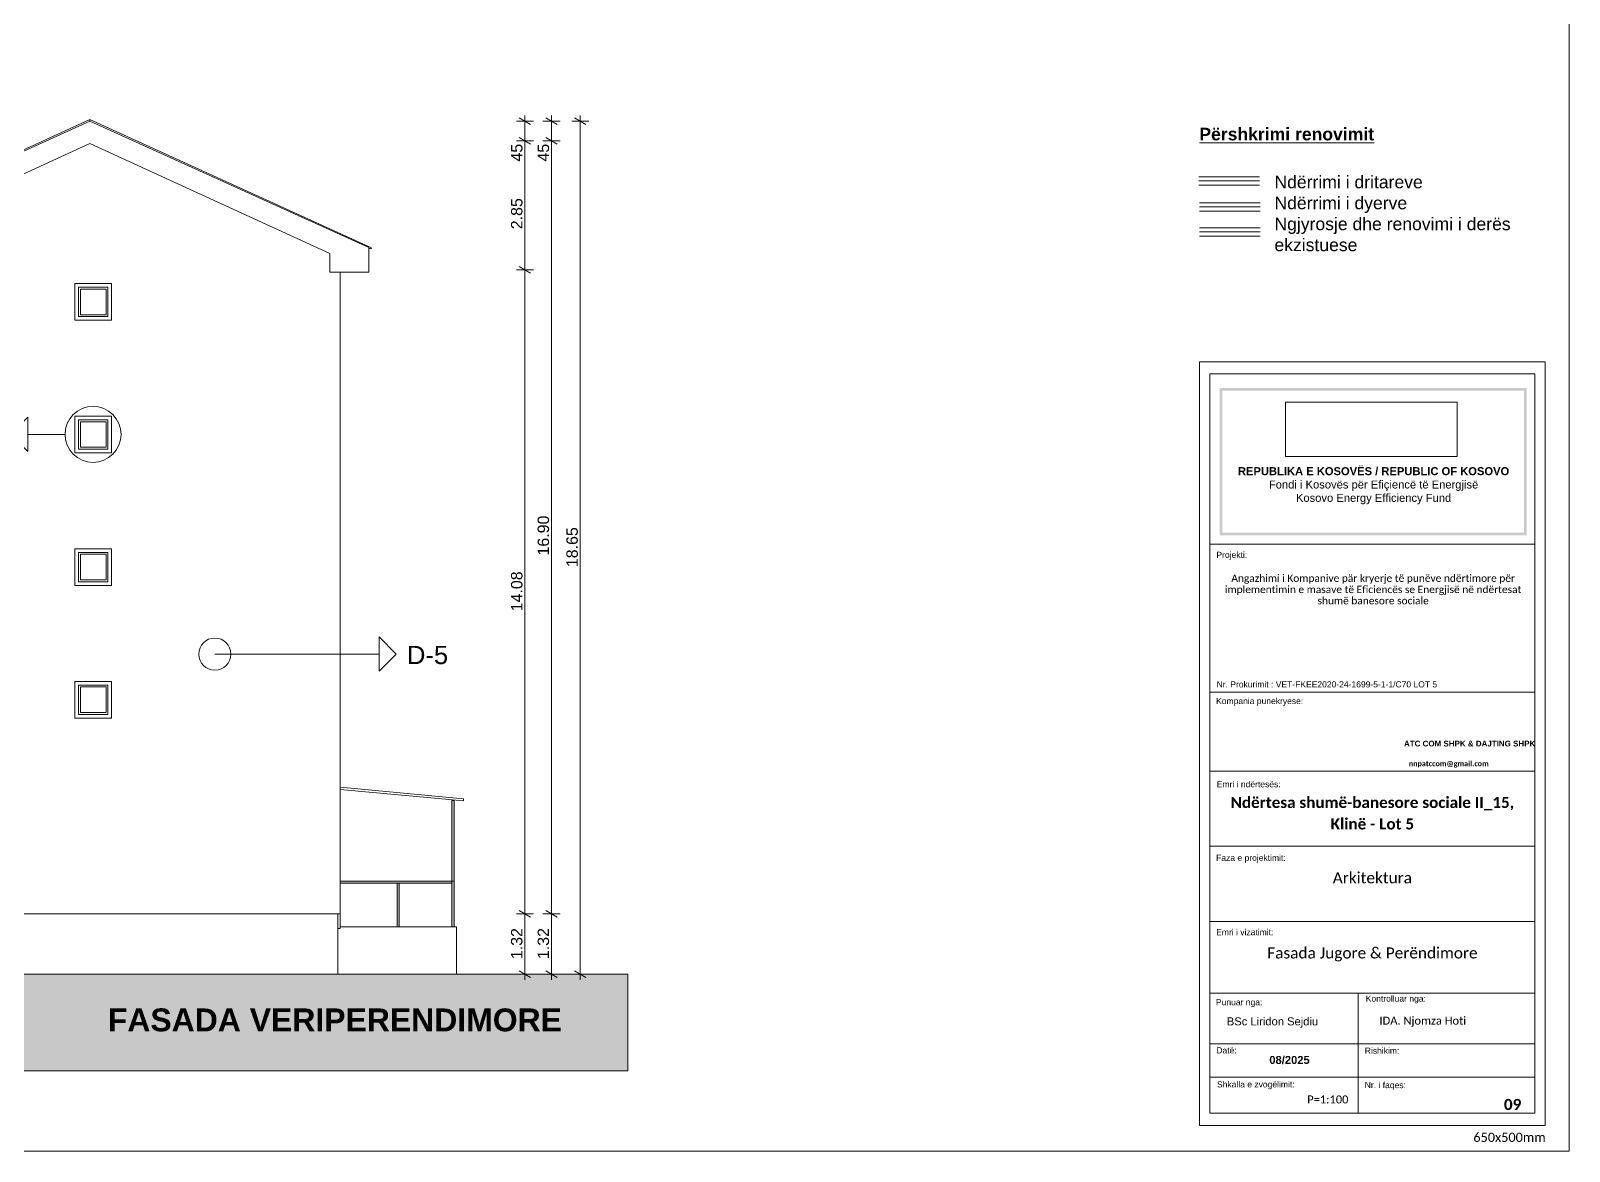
# Model space of a CAD drawing. Header units: feet. Extents: x 2791058 to 2855058, y -67651 to -18651.
# Drawn here: x 2821404 to 2855058, y -67651 to -43151 of the extents above; entities that cross this region are included whole.
import ezdxf

# ---------------------------------------------------------------- set-up
doc = ezdxf.new("R2010")
doc.units = ezdxf.units.FT
doc.header["$MEASUREMENT"] = 0
doc.header["$XCLIPFRAME"] = 0
doc.linetypes.add('Hidden Line', pattern=[195.611112, 141.111112, -54.5])
for name, color, linetype, lineweight in [('2D Drafting - General_Pen_No__1', 7, 'Continuous', 0), ('Annotation - Text_Pen_No__1', 7, 'Continuous', 0), ('Annotation - Text_Pen_No__20', 1, 'Continuous', 0), ('Dimensioning - General_Pen_No__1', 7, 'Continuous', 0), ('Dimensioning - General_Pen_No__41', 7, 'Continuous', 0), ('Lines_Pen_No__20', 1, 'Continuous', 0), ('Shell - Roof_Pen_No__1', 7, 'Continuous', 0), ('Shell - Roof_Pen_No__20', 1, 'Continuous', 0), ('Shell - Roof_Pen_No__21', 7, 'Continuous', 0), ('Structural - Bearing_Pen_No__11', 171, 'Continuous', 0), ('Structural - Bearing_Pen_No__20', 1, 'Continuous', 0), ('Structural - Bearing_Pen_No__60', 230, 'Continuous', 0), ('Text blocks_Pen_No__1', 7, 'Continuous', 0)]:
    doc.layers.add(name, color=color, linetype=linetype, lineweight=lineweight)
for name, color, linetype, lineweight, true_color in [('2D Drafting - General_Pen_No__61', 7, 'Continuous', 0, 0x6a6a6a), ('Annotation - Text_Pen_No__61', 7, 'Continuous', 0, 0x6a6a6a), ('Shell - Roof_Pen_No__61', 7, 'Continuous', 0, 0x6a6a6a), ('Structural - Bearing_Pen_No__61', 7, 'Continuous', 0, 0x6a6a6a), ('Structural - Bearing_Pen_No__86', 7, 'Continuous', 0, 0x5555ff)]:
    doc.layers.add(name, color=color, linetype=linetype, lineweight=lineweight, true_color=true_color)
for name, color, linetype in [('Dimensioning - General', 7, 'Continuous'), ('Drawing & Figure', 7, 'Continuous'), ('Shell - Roof', 7, 'Continuous')]:
    doc.layers.add(name, color=color, linetype=linetype)
doc.styles.add('GENERATED_STYLE_1', font='arial.ttf')
doc.styles.add('GENERATED_STYLE_2', font='calibrib.ttf')
doc.styles.add('GENERATED_STYLE_3', font='calibri.ttf')
doc.styles.add('GENERATED_STYLE_4', font='arialbd.ttf')
doc.styles.add('GENERATED_STYLE_5', font='calibril.ttf')
doc.styles.add('GENERATED_STYLE_6', font='ARIALUNI.TTF')
doc.dimstyles.new('GENERATED_STYLE__1', dxfattribs={"dimtxt": 250, "dimasz": 190, "dimexe": 0.18, "dimexo": 3, "dimgap": 0.09, "dimtad": 1, "dimlfac": 0.001, "dimzin": 0, "dimdsep": 46, "dimtxsty": 'GENERATED_STYLE_1', "dimblk": 'ARROWHEAD_2', "dimblk1": 'ARROWHEAD_2', "dimblk2": 'ARROWHEAD_2', "dimcen": 0.09, "dimclrd": 7, "dimclre": 7, "dimclrt": 7, "dimadec": 0, "dimazin": 0, "dimtfac": 1, "dimtdec": 4, "dimtmove": 0, "dimatfit": 3, "dimfxl": 1, "dimtolj": 1, "dimtzin": 0, "dimarcsym": 0})
picture_1 = doc.add_image_def('image1.png', size_in_pixel=(354, 134))

# ---------------------------------------------------------------- blocks, each defined once
blk = doc.blocks.new('*D9', base_point=(2247654, -76425))
at = {"layer": 'Dimensioning - General_Pen_No__1', "color": 7, "linetype": 'Continuous', "lineweight": 0, "transparency": 16777216}
for p, q in [((2832401, -62459), (2832026, -62459)), ((2832088, -62387), (2832338, -62531)), ((2832213, -63779), (2832213, -62459)), ((2832401, -63779), (2832026, -63779)), ((2832088, -63706), (2832338, -63851)), ((2832213, -63901), (2832213, -63779))]:
    blk.add_line(p, q, dxfattribs=at)
at = {"layer": 'Dimensioning - General_Pen_No__1', "color": 7, "lineweight": 0, "transparency": 16777216, "insert": (2832163, -63451), "char_height": 250, "attachment_point": 7, "rotation": 90, "style": 'GENERATED_STYLE_1'}
blk.add_mtext('\\A1;1.32', dxfattribs=at)
blk = doc.blocks.new('ARROWHEAD_2')
at = {"color": 0, "linetype": 'Continuous', "lineweight": 0}
for p, q in [((0, 0), (-1, 0)), ((-0.38, -0.66), (0.38, 0.66))]:
    blk.add_line(p, q, dxfattribs=at)
blk = doc.blocks.new('*D11', base_point=(2247654, -76425))
at = {"layer": 'Dimensioning - General_Pen_No__1', "color": 7, "linetype": 'Continuous', "lineweight": 0, "transparency": 16777216}
for p, q in [((2832401, -48379), (2832026, -48379)), ((2832088, -48307), (2832338, -48451)), ((2832213, -62459), (2832213, -48379)), ((2832401, -62459), (2832026, -62459)), ((2832088, -62387), (2832338, -62531))]:
    blk.add_line(p, q, dxfattribs=at)
at = {"layer": 'Dimensioning - General_Pen_No__1', "color": 7, "lineweight": 0, "transparency": 16777216, "insert": (2832163, -55846), "char_height": 250, "attachment_point": 7, "rotation": 90, "style": 'GENERATED_STYLE_1'}
blk.add_mtext('\\A1;14.08', dxfattribs=at)
blk = doc.blocks.new('*D12', base_point=(2247654, -76425))
at = {"layer": 'Dimensioning - General_Pen_No__1', "color": 7, "linetype": 'Continuous', "lineweight": 0, "transparency": 16777216}
for p, q in [((2832401, -45559), (2832026, -45559)), ((2832088, -45487), (2832338, -45631)), ((2832213, -48379), (2832213, -45559)), ((2832401, -48379), (2832026, -48379)), ((2832088, -48307), (2832338, -48451))]:
    blk.add_line(p, q, dxfattribs=at)
at = {"layer": 'Dimensioning - General_Pen_No__1', "color": 7, "lineweight": 0, "transparency": 16777216, "char_height": 250, "attachment_point": 7, "rotation": 90, "style": 'GENERATED_STYLE_1'}
for s, insert in [('\\A1;45', (2832163, -46011)), ('\\A1;2.85', (2832163, -47491))]:
    blk.add_mtext(s, dxfattribs=dict(at, insert=insert))
blk = doc.blocks.new('*D13', base_point=(2247654, -76425))
at = {"layer": 'Dimensioning - General_Pen_No__1', "color": 7, "linetype": 'Continuous', "lineweight": 0, "transparency": 16777216}
for p, q in [((2832338, -45199), (2832088, -45054)), ((2832213, -45127), (2832213, -45004)), ((2832401, -45127), (2832026, -45127)), ((2832213, -45559), (2832213, -45127)), ((2832401, -45559), (2832026, -45559)), ((2832088, -45487), (2832338, -45631))]:
    blk.add_line(p, q, dxfattribs=at)
blk = doc.blocks.new('*D14', base_point=(2247654, -76425))
at = {"layer": 'Dimensioning - General_Pen_No__1', "color": 7, "linetype": 'Continuous', "lineweight": 0, "transparency": 16777216}
for p, q in [((2832983, -62459), (2832608, -62459)), ((2832670, -62387), (2832920, -62531)), ((2832795, -63779), (2832795, -62459)), ((2832983, -63779), (2832608, -63779)), ((2832670, -63706), (2832920, -63851)), ((2832795, -63901), (2832795, -63779))]:
    blk.add_line(p, q, dxfattribs=at)
at = {"layer": 'Dimensioning - General_Pen_No__1', "color": 7, "lineweight": 0, "transparency": 16777216, "insert": (2832745, -63451), "char_height": 250, "attachment_point": 7, "rotation": 90, "style": 'GENERATED_STYLE_1'}
blk.add_mtext('\\A1;1.32', dxfattribs=at)
blk = doc.blocks.new('*D15', base_point=(2247654, -76425))
at = {"layer": 'Dimensioning - General_Pen_No__1', "color": 7, "linetype": 'Continuous', "lineweight": 0, "transparency": 16777216}
for p, q in [((2832983, -45559), (2832608, -45559)), ((2832670, -45487), (2832920, -45631)), ((2832795, -62459), (2832795, -45559)), ((2832983, -62459), (2832608, -62459)), ((2832670, -62387), (2832920, -62531))]:
    blk.add_line(p, q, dxfattribs=at)
at = {"layer": 'Dimensioning - General_Pen_No__1', "color": 7, "lineweight": 0, "transparency": 16777216, "char_height": 250, "attachment_point": 7, "rotation": 90, "style": 'GENERATED_STYLE_1'}
for s, insert in [('\\A1;45', (2832745, -46011)), ('\\A1;16.90', (2832745, -54626))]:
    blk.add_mtext(s, dxfattribs=dict(at, insert=insert))
blk = doc.blocks.new('*D16', base_point=(2247654, -76425))
at = {"layer": 'Dimensioning - General_Pen_No__1', "color": 7, "linetype": 'Continuous', "lineweight": 0, "transparency": 16777216}
for p, q in [((2832920, -45199), (2832670, -45054)), ((2832795, -45127), (2832795, -45004)), ((2832983, -45127), (2832608, -45127)), ((2832795, -45559), (2832795, -45127)), ((2832983, -45559), (2832608, -45559)), ((2832670, -45487), (2832920, -45631))]:
    blk.add_line(p, q, dxfattribs=at)
blk = doc.blocks.new('*D17', base_point=(2247654, -76425))
at = {"layer": 'Dimensioning - General_Pen_No__1', "color": 7, "linetype": 'Continuous', "lineweight": 0, "transparency": 16777216}
for p, q in [((2833549, -45199), (2833299, -45054)), ((2833424, -45127), (2833424, -45004)), ((2833612, -45127), (2833237, -45127)), ((2833424, -63779), (2833424, -45127)), ((2833612, -63779), (2833237, -63779)), ((2833299, -63706), (2833549, -63851)), ((2833424, -63901), (2833424, -63779))]:
    blk.add_line(p, q, dxfattribs=at)
at = {"layer": 'Dimensioning - General_Pen_No__1', "color": 7, "lineweight": 0, "transparency": 16777216, "insert": (2833374, -54880), "char_height": 250, "attachment_point": 7, "rotation": 90, "style": 'GENERATED_STYLE_1'}
blk.add_mtext('\\A1;18.65', dxfattribs=at)
blk = doc.blocks.new('Line_1', base_point=(2825431, -56781))
at = {"layer": 'Shell - Roof_Pen_No__20', "color": 1, "linetype": 'Continuous', "lineweight": 0}
for p, q in [((2829397, -56781), (2829022, -56406)), ((2829022, -57156), (2829022, -56406)), ((2825431, -56781), (2829022, -56781)), ((2829397, -56781), (2829022, -57156))]:
    blk.add_line(p, q, dxfattribs=at)
blk = doc.blocks.new('Line_2', base_point=(2822153, -51976))
at = {"layer": 'Shell - Roof_Pen_No__20', "color": 1, "linetype": 'Continuous', "lineweight": 0}
for p, q in [((2820963, -51976), (2821338, -51601)), ((2821338, -51601), (2821338, -52351)), ((2820963, -51976), (2821338, -52351)), ((2822153, -51976), (2821338, -51976))]:
    blk.add_line(p, q, dxfattribs=at)

msp = doc.modelspace()

# ---------------------------------------------------------------- hatches: boundary and pattern name
at = {"layer": '2D Drafting - General_Pen_No__61', "linetype": 'Continuous', "lineweight": 0, "true_color": 0x6a6a6a}
msp.add_hatch(color=251, dxfattribs=at).paths.add_polyline_path([(2805215.879, -63778.632), (2834462.309, -63778.632), (2834462.309, -65893.181), (2805215.879, -65893.181)])
at = {"layer": 'Structural - Bearing_Pen_No__61', "linetype": 'Continuous', "lineweight": 0, "true_color": 0x6a6a6a}
for points in [[(2830616.414, -59978.975), (2830616.414, -61742.864), (2830666.414, -61742.864), (2830666.414, -59978.975)], [(2830616.414, -61742.864), (2828171.024, -61742.864), (2828171.024, -61792.864), (2830616.414, -61792.864)], [(2829465.761, -61792.864), (2829415.761, -61792.864), (2829415.761, -62742.864), (2829465.761, -62742.864)], [(2830666.414, -61742.864), (2830616.414, -61742.864), (2830616.414, -61792.864), (2830616.414, -62742.864), (2830666.414, -62742.864)]]:
    msp.add_hatch(color=251, dxfattribs=at).paths.add_polyline_path(points)
at = {"layer": 'Structural - Bearing_Pen_No__86', "linetype": 'Continuous', "lineweight": 0, "true_color": 0x5555ff}
for points in [[(2847411.189, -50965.487), (2848682.43, -50965.487), (2848682.43, -51023.105), (2847468.807, -51023.105), (2847468.807, -54049.253), (2847411.189, -54049.253)], [(2848021.327, -51023.105), (2848021.327, -50965.487), (2854123.094, -50965.487), (2854123.094, -54049.253), (2854065.476, -54049.253), (2854065.476, -51023.105)], [(2847411.189, -52998.486), (2847468.807, -52998.486), (2847468.807, -54126.65), (2848682.43, -54126.65), (2848682.43, -54184.268), (2847411.189, -54184.268)], [(2848021.327, -54184.268), (2848021.327, -54126.65), (2854065.476, -54126.65), (2854065.476, -52998.486), (2854123.094, -52998.486), (2854123.094, -54184.268)]]:
    msp.add_hatch(color=173, dxfattribs=at).paths.add_polyline_path(points)

# ---------------------------------------------------------------- linework, layer by layer
at = {"layer": '2D Drafting - General_Pen_No__1', "color": 7, "linetype": 'Continuous', "lineweight": 0, "flags": 128}
msp.add_lwpolyline([(2805215.879, -63778.632), (2834462.309, -63778.632), (2834462.309, -65893.181), (2805215.879, -65893.181)], close=True, dxfattribs=at)
at = {"layer": 'Lines_Pen_No__20', "color": 1, "linetype": 'Hidden Line', "lineweight": 0}
for p, q in [((2822370.099, -48819.104), (2822370.099, -48679.104)), ((2823170.099, -48679.104), (2822370.099, -48679.104)), ((2822370.099, -48819.104), (2822370.099, -48679.104)), ((2823170.099, -48819.104), (2823170.099, -48679.104)), ((2822370.099, -51719.104), (2822370.099, -51579.104)), ((2823170.099, -51579.104), (2822370.099, -51579.104)), ((2822370.099, -51719.104), (2822370.099, -51579.104)), ((2823170.099, -51719.104), (2823170.099, -51579.104)), ((2822370.099, -54619.104), (2822370.099, -54479.104)), ((2823170.099, -54479.104), (2822370.099, -54479.104)), ((2822370.099, -54619.104), (2822370.099, -54479.104)), ((2823170.099, -54619.104), (2823170.099, -54479.104)), ((2822370.099, -57519.104), (2822370.099, -57379.104)), ((2823170.099, -57379.104), (2822370.099, -57379.104)), ((2822370.099, -57519.104), (2822370.099, -57379.104)), ((2823170.099, -57519.104), (2823170.099, -57379.104))]:
    msp.add_line(p, q, dxfattribs=at)
at = {"layer": 'Lines_Pen_No__20', "color": 1, "linetype": 'Continuous', "lineweight": 0}
for points in [[(2822370.099, -48679.104), (2823170.099, -48679.104), (2823170.099, -49479.104), (2822370.099, -49479.104)], [(2822450.099, -48759.104), (2823090.099, -48759.104), (2823090.099, -49399.104), (2822450.099, -49399.104)], [(2822490.099, -48799.104), (2823050.099, -48799.104), (2823050.099, -49359.104), (2822490.099, -49359.104)], [(2822370.099, -51579.104), (2823170.099, -51579.104), (2823170.099, -52379.104), (2822370.099, -52379.104)], [(2822450.099, -51659.104), (2823090.099, -51659.104), (2823090.099, -52299.104), (2822450.099, -52299.104)], [(2822490.099, -51699.104), (2823050.099, -51699.104), (2823050.099, -52259.104), (2822490.099, -52259.104)], [(2822370.099, -54479.104), (2823170.099, -54479.104), (2823170.099, -55279.104), (2822370.099, -55279.104)], [(2822450.099, -54559.104), (2823090.099, -54559.104), (2823090.099, -55199.104), (2822450.099, -55199.104)], [(2822490.099, -54599.104), (2823050.099, -54599.104), (2823050.099, -55159.104), (2822490.099, -55159.104)], [(2822370.099, -57379.104), (2823170.099, -57379.104), (2823170.099, -58179.104), (2822370.099, -58179.104)], [(2822450.099, -57459.104), (2823090.099, -57459.104), (2823090.099, -58099.104), (2822450.099, -58099.104)], [(2822490.099, -57499.104), (2823050.099, -57499.104), (2823050.099, -58059.104), (2822490.099, -58059.104)]]:
    msp.add_lwpolyline(points, close=True, dxfattribs=at)
for centre, radius in [((2822765.514, -51975.891), 612.502), ((2825430.73, -56781.042), 351.057)]:
    msp.add_circle(centre, radius, dxfattribs=at)
at = {"layer": 'Shell - Roof_Pen_No__1', "color": 7, "linetype": 'Continuous', "lineweight": 0}
for p, q in [((2846968.567, -50390.067), (2854534.532, -50390.067)), ((2846968.567, -57613.376), (2846968.567, -50390.067)), ((2854534.532, -50390.067), (2854534.532, -67090.382)), ((2847199.039, -57613.376), (2847199.039, -50652.579)), ((2847199.039, -50652.579), (2854304.06, -50652.579)), ((2854304.06, -50652.579), (2854304.06, -57613.376)), ((2854304.06, -54377.208), (2847199.039, -54377.208)), ((2847199.039, -66819.915), (2847199.039, -54942.57)), ((2854304.06, -54942.57), (2854304.06, -66819.915)), ((2854304.06, -57613.376), (2847199.039, -57613.376)), ((2854304.06, -57613.376), (2847199.039, -57613.376)), ((2854304.06, -59341.541), (2847199.039, -59341.541)), ((2854304.06, -60983.666), (2847199.039, -60983.666)), ((2854304.06, -62625.791), (2847199.039, -62625.791)), ((2854304.06, -64198.016), (2847199.039, -64198.016)), ((2850442.876, -64198.016), (2850442.876, -66819.915)), ((2854304.06, -65305.045), (2847199.039, -65305.045)), ((2854304.06, -66032.898), (2847199.039, -66032.898)), ((2854304.06, -66819.915), (2847199.039, -66819.915)), ((2854534.532, -67090.382), (2846968.567, -67090.382))]:
    msp.add_line(p, q, dxfattribs=at)
at = {"layer": 'Shell - Roof_Pen_No__20', "color": 1, "linetype": 'Continuous', "lineweight": 0}
for p, q in [((2823170.099, -48679.104), (2822370.099, -48679.104)), ((2822370.099, -48679.104), (2822370.099, -49479.104)), ((2823170.099, -49479.104), (2823170.099, -48679.104)), ((2822370.099, -49479.104), (2823170.099, -49479.104)), ((2823170.099, -51579.104), (2822370.099, -51579.104)), ((2822370.099, -51579.104), (2822370.099, -52379.104)), ((2823170.099, -52379.104), (2823170.099, -51579.104)), ((2822370.099, -52379.104), (2823170.099, -52379.104)), ((2823170.099, -54479.104), (2822370.099, -54479.104)), ((2822370.099, -54479.104), (2822370.099, -55279.104)), ((2823170.099, -55279.104), (2823170.099, -54479.104)), ((2822370.099, -55279.104), (2823170.099, -55279.104)), ((2823170.099, -57379.104), (2822370.099, -57379.104)), ((2822370.099, -57379.104), (2822370.099, -58179.104)), ((2823170.099, -58179.104), (2823170.099, -57379.104)), ((2822370.099, -58179.104), (2823170.099, -58179.104))]:
    msp.add_line(p, q, dxfattribs=at)
at = {"layer": 'Shell - Roof_Pen_No__21', "color": 7, "linetype": 'Continuous', "lineweight": 0}
for p, q in [((2855057.579, -67651.285), (2855057.579, -18651.285)), ((2855057.579, -67651.285), (2855057.579, -18651.285)), ((2816583.601, -47874.544), (2822696.024, -45093.689)), ((2822696.024, -45093.689), (2828853.959, -47895.25)), ((2822696.024, -45126.647), (2822696.024, -45093.689)), ((2822696.024, -45126.647), (2816621.024, -47879.104)), ((2828796.024, -47890.431), (2822696.024, -45126.647)), ((2817446.024, -48023.479), (2822696.024, -45613.894)), ((2822696.024, -45613.894), (2827946.024, -48023.479)), ((2827946.024, -48429.104), (2827946.024, -48023.479)), ((2828796.024, -48429.104), (2828796.024, -47890.431)), ((2828796.024, -47901.851), (2828841.535, -47922.557)), ((2828853.959, -47895.25), (2828841.535, -47922.557)), ((2827946.024, -48429.104), (2828796.024, -48429.104)), ((2828171.024, -48429.104), (2828171.024, -62742.864)), ((2823170.099, -48679.104), (2822370.099, -48679.104)), ((2822370.099, -48679.104), (2822370.099, -49479.104)), ((2823170.099, -49479.104), (2823170.099, -48679.104)), ((2822370.099, -49479.104), (2823170.099, -49479.104)), ((2823170.099, -51579.104), (2822370.099, -51579.104)), ((2822370.099, -51579.104), (2822370.099, -52379.104)), ((2823170.099, -52379.104), (2823170.099, -51579.104)), ((2822370.099, -52379.104), (2823170.099, -52379.104)), ((2823170.099, -54479.104), (2822370.099, -54479.104)), ((2822370.099, -54479.104), (2822370.099, -55279.104)), ((2823170.099, -55279.104), (2823170.099, -54479.104)), ((2822370.099, -55279.104), (2823170.099, -55279.104)), ((2823170.099, -57379.104), (2822370.099, -57379.104)), ((2822370.099, -57379.104), (2822370.099, -58179.104)), ((2823170.099, -58179.104), (2823170.099, -57379.104)), ((2822370.099, -58179.104), (2823170.099, -58179.104)), ((2830871.024, -59943.077), (2828171.024, -59693.077)), ((2830866.414, -59992.864), (2828171.024, -59743.291)), ((2830616.414, -62742.864), (2830616.414, -59978.975)), ((2830666.414, -62742.864), (2830666.414, -59978.975)), ((2830871.024, -59943.077), (2830866.414, -59992.864)), ((2830616.414, -61742.864), (2828166.414, -61742.864)), ((2830616.414, -61792.864), (2828166.414, -61792.864)), ((2829415.761, -62742.864), (2829415.761, -61792.864)), ((2829465.761, -62742.864), (2829465.761, -61792.864)), ((2830616.414, -61742.864), (2830666.414, -61742.864)), ((2817221.024, -62458.967), (2828171.024, -62458.967)), ((2828121.024, -62458.967), (2828121.024, -63778.632)), ((2828171.024, -62478.632), (2828171.024, -62779.104)), ((2828121.024, -62779.104), (2828171.024, -62779.104)), ((2830716.414, -62742.864), (2828166.414, -62742.864)), ((2830716.414, -63778.632), (2830716.414, -62742.864)), ((2807787.621, -63778.632), (2828171.024, -63778.632)), ((2831833.86, -63778.632), (2828121.024, -63778.632)), ((2791057.579, -67651.285), (2855057.579, -67651.285))]:
    msp.add_line(p, q, dxfattribs=at)
at = {"layer": 'Shell - Roof_Pen_No__61', "color": 251, "linetype": 'Continuous', "lineweight": 0, "true_color": 0x6a6a6a}
msp.add_line((2846968.567, -67090.382), (2846968.567, -54942.57), dxfattribs=at)
at = {"layer": 'Structural - Bearing_Pen_No__11', "color": 171, "linetype": 'Continuous', "lineweight": 0}
for p, q in [((2846968.567, -47459.185), (2848296.751, -47459.185)), ((2846968.567, -47547.971), (2848296.751, -47547.971)), ((2846968.567, -47642.894), (2848296.751, -47642.894))]:
    msp.add_line(p, q, dxfattribs=at)
at = {"layer": 'Structural - Bearing_Pen_No__20', "color": 1, "linetype": 'Continuous', "lineweight": 0}
for p, q in [((2846955.201, -46342.233), (2848283.386, -46342.233)), ((2846955.201, -46431.018), (2848283.386, -46431.018)), ((2846955.201, -46525.942), (2848283.386, -46525.942))]:
    msp.add_line(p, q, dxfattribs=at)
at = {"layer": 'Structural - Bearing_Pen_No__60', "color": 230, "linetype": 'Continuous', "lineweight": 0}
for p, q in [((2846968.567, -46909.856), (2848296.751, -46909.856)), ((2846968.567, -46998.641), (2848296.751, -46998.641)), ((2846968.567, -47093.565), (2848296.751, -47093.565))]:
    msp.add_line(p, q, dxfattribs=at)
at = {"layer": 'Structural - Bearing_Pen_No__61', "color": 251, "linetype": 'Continuous', "lineweight": 0, "true_color": 0x6a6a6a, "flags": 128}
for points in [[(2830616.414, -59978.975), (2830616.414, -61742.864), (2830666.414, -61742.864), (2830666.414, -59978.975)], [(2830616.414, -61742.864), (2828171.024, -61742.864), (2828171.024, -61792.864), (2830616.414, -61792.864)], [(2829465.761, -61792.864), (2829415.761, -61792.864), (2829415.761, -62742.864), (2829465.761, -62742.864)], [(2830666.414, -61742.864), (2830616.414, -61742.864), (2830616.414, -61792.864), (2830616.414, -62742.864), (2830666.414, -62742.864)]]:
    msp.add_lwpolyline(points, close=True, dxfattribs=at)

# ---------------------------------------------------------------- block references
at = {"layer": 'Shell - Roof', "color": 1, "linetype": 'Continuous', "lineweight": 0}
for name, p in [('Line_2', (2822153.011, -51975.891)), ('Line_1', (2825430.73, -56781.042))]:
    msp.add_blockref(name, p, dxfattribs=at)

# ---------------------------------------------------------------- texts
at = {"layer": 'Annotation - Text_Pen_No__1', "color": 7}
for s, style, p in [('IDA. Njomza Hoti', 'GENERATED_STYLE_3', (2850906.016, -64883.18)), ('08/2025', 'GENERATED_STYLE_4', (2848496.927, -65743.305))]:
    msp.add_text(s, height=175, dxfattribs=dict(at, style=style)).set_placement(p)
at = {"layer": 'Annotation - Text_Pen_No__1', "color": 7, "linetype": 'Continuous', "lineweight": 0, "attachment_point": 2}
for s, insert, char_height, style in [('\\A1;REPUBLIKA E KOSOVËS / REPUBLIC OF KOSOVO\\P{\\fArial|b0|i0|c0|p34;Fondi i Kosovës për Efiçiencë të Energjisë\\PKosovo Energy Efficiency Fund\\P}', (2850778.013, -52693.432), 175, 'GENERATED_STYLE_4'), ('\\A1;Arkitektura', (2850751.549, -61550.826), 242.5, 'GENERATED_STYLE_3'), ('\\A1;Fasada Jugore & Perëndimore', (2850751.549, -63193.727), 242.5, 'GENERATED_STYLE_3'), ('\\A1;FASADA VERIPERENDIMORE', (2828056.947, -64529.571), 500, 'GENERATED_STYLE_4'), ('\\A1;P=1:100', (2849776.467, -66431.425), 175, 'GENERATED_STYLE_3'), ('\\A1; 09', (2853776.416, -66508.088), 242.5, 'GENERATED_STYLE_2')]:
    msp.add_mtext(s, dxfattribs=dict(at, insert=insert, char_height=char_height, style=style))
at = {"layer": 'Annotation - Text_Pen_No__1', "color": 7, "linetype": 'Continuous', "lineweight": 5, "insert": (2850768.515, -55041.768), "char_height": 160, "width": 6797.99537, "attachment_point": 2, "line_spacing_factor": 0.919632, "style": 'GENERATED_STYLE_5'}
msp.add_mtext('\\A1;Angazhimi i Kompanive pär kryerje të punëve ndërtimore për implementimin e masave të Eficiencës se Energjisë në ndërtesat shumë banesore sociale', dxfattribs=at)
at = {"layer": 'Annotation - Text_Pen_No__1', "color": 7, "linetype": 'Continuous', "lineweight": 5, "attachment_point": 2}
for s, insert, char_height, style in [('\\A1;ATC COM SHPK & DAJTING SHPK ', (2852878.607, -58675.523), 125, 'GENERATED_STYLE_4'), ('\\A1;BSc Liridon Sejdiu', (2848566.508, -64724.821), 175, 'GENERATED_STYLE_1')]:
    msp.add_mtext(s, dxfattribs=dict(at, insert=insert, char_height=char_height, style=style))
at = {"layer": 'Annotation - Text_Pen_No__1', "color": 7, "linetype": 'Continuous', "lineweight": 0, "insert": (2850751.549, -59903.24), "char_height": 242.5, "attachment_point": 2, "line_spacing_factor": 1.16153, "style": 'GENERATED_STYLE_2'}
msp.add_mtext('\\A1;Ndërtesa shumë-banesore sociale II_15, \\PKlinë - Lot 5', dxfattribs=at)
at = {"layer": 'Annotation - Text_Pen_No__20', "color": 1, "linetype": 'Continuous', "lineweight": 0, "insert": (2830083.987, -56600.344), "char_height": 400, "attachment_point": 2, "style": 'GENERATED_STYLE_6'}
msp.add_mtext('\\A1;D-5', dxfattribs=at)
at = {"layer": 'Annotation - Text_Pen_No__61', "color": 251, "linetype": 'Continuous', "lineweight": 0, "true_color": 0x6a6a6a, "insert": (2853751.092, -67247.013), "char_height": 200, "attachment_point": 2, "style": 'GENERATED_STYLE_3'}
msp.add_mtext('\\A1;650x500mm', dxfattribs=at)
at = {"layer": 'Dimensioning - General_Pen_No__41', "color": 7, "linetype": 'Continuous', "lineweight": 0, "attachment_point": 7}
for s, insert, char_height, style in [('\\A1;{\\LPërshkrimi renovimit}', (2846966.699, -45551.413), 275, 'GENERATED_STYLE_4'), ('\\A1;Projekti:', (2847339.908, -54717.746), 133.375, 'GENERATED_STYLE_1'), ('\\A1;Kompania punekryese:', (2847333.07, -57914.223), 133.375, 'GENERATED_STYLE_1'), ('\\A1;Emri i ndërtesës:', (2847347.565, -59695.295), 133.375, 'GENERATED_STYLE_1'), ('\\A1;Faza e projektimit:', (2847333.368, -61342.271), 133.375, 'GENERATED_STYLE_1'), ('\\A1;Emri i vizatimit:', (2847333.833, -62930.548), 133.375, 'GENERATED_STYLE_1'), ('\\A1;Kontrolluar nga:', (2850607.31, -64420.397), 133.375, 'GENERATED_STYLE_1'), ('\\A1;Punuar nga:', (2847329.673, -64499.11), 133.375, 'GENERATED_STYLE_1'), ('\\A1;Datë:', (2847337.678, -65513.896), 133.375, 'GENERATED_STYLE_1'), ('\\A1;Rishikim:', (2850585.516, -65522.118), 133.375, 'GENERATED_STYLE_1'), ('\\A1;Shkalla e zvogëlimit:', (2847352.512, -66296.499), 133.375, 'GENERATED_STYLE_1'), ('\\A1;Nr. i faqes:', (2850584.332, -66312.095), 133.375, 'GENERATED_STYLE_1')]:
    msp.add_mtext(s, dxfattribs=dict(at, insert=insert, char_height=char_height, style=style))
at = {"layer": 'Dimensioning - General_Pen_No__41', "color": 7, "linetype": 'Continuous', "lineweight": 5, "insert": (2847343.655, -57511.339), "char_height": 133.375, "attachment_point": 7, "style": 'GENERATED_STYLE_1'}
msp.add_mtext('\\A1;Nr. Prokurimit : VET-FKEE2020-24-1699-5-1-1/C70 LOT 5', dxfattribs=at)
at = {"layer": 'Dimensioning - General_Pen_No__41', "color": 7, "linetype": 'Continuous', "lineweight": 5, "insert": (2851548.656, -59262.732), "char_height": 115, "attachment_point": 7, "line_spacing_factor": 0.922253, "style": 'GENERATED_STYLE_1'}
msp.add_mtext('\\A1;\\pt737.29,1517,2350.4,3281.9;{\\fCalibri|b1|i0|c0|p34;nnpatccom@gmail.com}', dxfattribs=at)
at = {"layer": 'Text blocks_Pen_No__1', "color": 7, "linetype": 'Continuous', "lineweight": 0, "insert": (2848609.129, -46319.94), "char_height": 275, "attachment_point": 1, "style": 'GENERATED_STYLE_1'}
msp.add_mtext('\\A1;Ndërrimi i dritareve\\PNdërrimi i dyerve\\PNgjyrosje dhe renovimi i derës \\Pekzistuese', dxfattribs=at)

# ---------------------------------------------------------------- dimensions: what is measured, and where the dimension line sits
at = {"layer": 'Dimensioning - General', "color": 7, "linetype": 'Continuous', "lineweight": 0}
for base, p1, p2, text, picture, middle in [((2832213.044, -45126.647), (2822696.024, -45558.879), (2822696.024, -45126.647), '45', '*D13', (2832038.044, -45819.97)), ((2832795.395, -45126.647), (2822696.024, -45558.879), (2822696.024, -45126.647), '45', '*D16', (2832620.395, -45819.97)), ((2832213.044, -45558.879), (2828171.024, -48379.104), (2822696.024, -45558.879), '2.85', '*D12', (2832038.044, -47166.572))]:
    dim = msp.add_linear_dim(base=base, p1=p1, p2=p2, angle=90, text=text, dimstyle='GENERATED_STYLE__1', dxfattribs=at)
    dim.commit()
    dim.dimension.update_dxf_attribs({"geometry": picture, "text_midpoint": middle, "dimtype": 160, "text_rotation": 90})
for base, p1, p2, picture, middle in [((2833424.441, -45126.647), (2828171.024, -63778.632), (2822696.024, -45126.647), '*D17', (2833249.441, -54460.067)), ((2832795.395, -45558.879), (2828171.024, -62458.967), (2822696.024, -45558.879), '*D15', (2832620.395, -54206.066)), ((2832213.044, -48379.104), (2828121.024, -62458.967), (2828171.024, -48379.104), '*D11', (2832038.044, -55426.463)), ((2832213.044, -62458.967), (2828121.024, -63778.632), (2828121.024, -62458.967), '*D9', (2832038.044, -63126.666)), ((2832795.395, -62458.967), (2828121.024, -63778.632), (2828171.024, -62458.967), '*D14', (2832620.395, -63126.666))]:
    dim = msp.add_linear_dim(base=base, p1=p1, p2=p2, angle=90, dimstyle='GENERATED_STYLE__1', dxfattribs=at)
    dim.commit()
    dim.dimension.update_dxf_attribs({"geometry": picture, "text_midpoint": middle, "dimtype": 160, "text_rotation": 90})

# ---------------------------------------------------------------- pictures from other files: only their frames are drawn
at = {"layer": 'Drawing & Figure', "linetype": 'Continuous', "lineweight": 0}
image = msp.add_image(picture_1, insert=(2848850.567, -52458.187), size_in_units=(3758.688, 1183.979), dxfattribs=at)
image.set_boundary_path([(-0.5, -0.5), (353.5, 133.5)])

doc.saveas('drawing.dxf')
